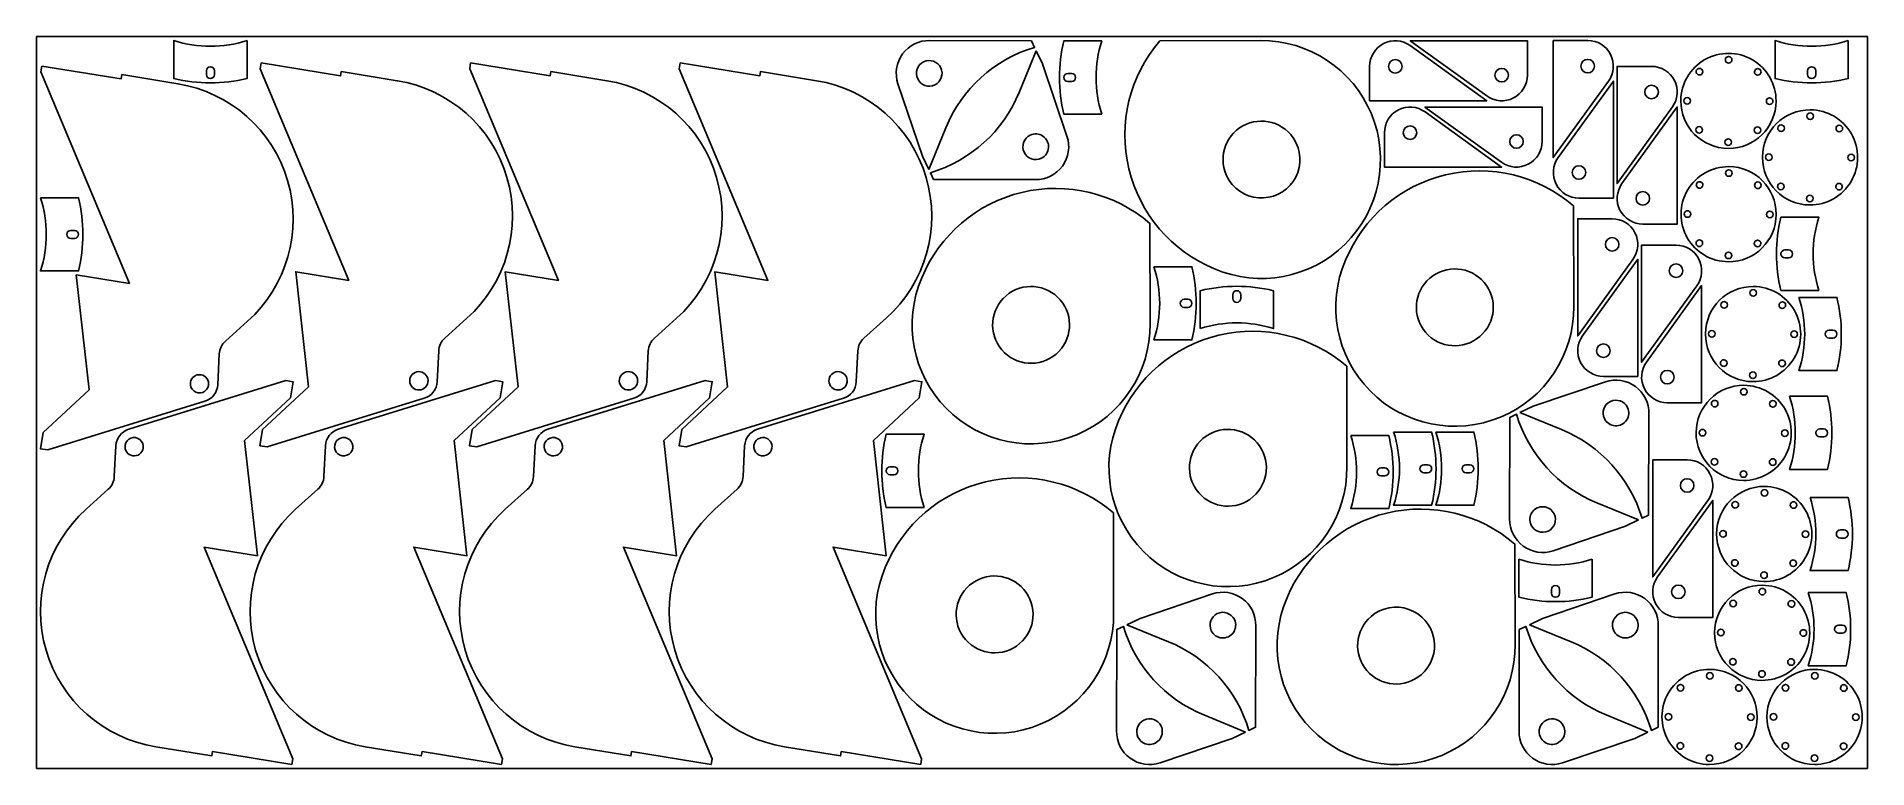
# Model space of a CAD drawing. Header units: metres. Extents: x 0 to 5000, y 0 to 2000.
import ezdxf

# ---------------------------------------------------------------- set-up
doc = ezdxf.new("R2010")
doc.units = ezdxf.units.M

msp = doc.modelspace()

# ---------------------------------------------------------------- linework, layer by layer
msp.add_lwpolyline([(0, 0), (5000, 0), (5000, 2000), (0, 2000)], close=True)
for points in [[(574.6, 1989.2, -0.157671), (374.6, 1989.2), (374.6, 1885.3, 0.119322), (574.6, 1885.3)], [(2436.6, 1637.2), (2483.2, 1751, -0.226777), (2725.4, 1970.6), (2716.7, 1988.6), (2439.5, 1989.3, 0.518796), (2352.5, 1870.6), (2419.2, 1673.2)], [(2730, 1961.2), (2683.4, 1847.4, -0.226777), (2441.1, 1627.8), (2449.8, 1609.7), (2727.1, 1609, 0.518796), (2814, 1727.7), (2747.3, 1925.2)], [(2909.2, 1788.2, -0.157671), (2909.2, 1988.2), (2805.3, 1988.2, 0.119322), (2805.3, 1788.2)], [(3216.7, 1365.5, 1.232321), (3342.6, 1989), (3068, 1988.6, 0.511563)], [(3640.6, 1918.6), (3640.6, 1824.6), (3960.6, 1824.6), (3751.5, 1975.4, 0.611602)], [(4071.3, 1894.6), (4071.3, 1988.6), (3751.3, 1988.6), (3960.4, 1837.8, 0.611602)], [(4236.2, 1989.3), (4142.2, 1989.3), (4142.2, 1669.3), (4293, 1878.4, 0.611602)], [(4750.6, 1823.6, 1), (4490.6, 1824.8, 1)], [(4947.8, 1989.2, -0.157671), (4747.8, 1989.2), (4747.8, 1885.3, 0.119322), (4947.8, 1885.3)], [(13.8, 1919.5), (11.2, 1903.7), (253.4, 1325.3), (108.3, 1348.9), (143.2, 1034.2), (17.8, 917.8), (10.6, 873.4), (30.3, 870.2), (459.6, 1003.2, 0.314907), (494.7, 1048.4), (498.9, 1132.7, -0.199751), (515.5, 1167.4), (576.2, 1222, 0.62976), (385.8, 1871.1), (232.9, 1896), (230.9, 1884.1)], [(485.6, 1896.4, -1), (463.6, 1896.4), (463.6, 1906.4, -1), (485.6, 1906.4)], [(613, 1927.9), (610.4, 1912.1), (852.6, 1333.7), (707.5, 1357.3), (742.4, 1042.6), (617, 926.2), (609.8, 881.8), (629.5, 878.6), (1058.8, 1011.6, 0.314907), (1093.9, 1056.8), (1098.1, 1141.1, -0.199751), (1114.7, 1175.8), (1175.4, 1230.4, 0.62976), (985, 1879.5), (832.1, 1904.4), (830.1, 1892.5)], [(1185.4, 1927.9), (1182.8, 1912.1), (1425, 1333.7), (1279.9, 1357.3), (1314.8, 1042.6), (1189.4, 926.2), (1182.2, 881.8), (1201.9, 878.6), (1631.2, 1011.6, 0.314907), (1666.3, 1056.8), (1670.5, 1141.1, -0.199751), (1687.1, 1175.8), (1747.8, 1230.4, 0.62976), (1557.4, 1879.5), (1404.5, 1904.4), (1402.5, 1892.5)], [(1757.8, 1927.9), (1755.2, 1912.1), (1997.4, 1333.7), (1852.3, 1357.3), (1887.2, 1042.6), (1761.8, 926.2), (1754.6, 881.8), (1774.3, 878.6), (2203.6, 1011.6, 0.314907), (2238.7, 1056.8), (2242.9, 1141.1, -0.199751), (2259.5, 1175.8), (2320.2, 1230.4, 0.62976), (2129.8, 1879.5), (1976.9, 1904.4), (1974.9, 1892.5)], [(2453, 1867.8, -1), (2422.6, 1930.9, -1)], [(3729.1, 1918.6, -1), (3692.1, 1918.6, -1)], [(3982.8, 1894.6, -1), (4019.8, 1894.6, -1)], [(4236.2, 1900.8, -1), (4236.2, 1937.8, -1)], [(4410.6, 1918.5), (4316.6, 1918.5), (4316.6, 1598.5), (4467.4, 1807.6, 0.611602)], [(4547.8, 1910.4, -1), (4535, 1897.8, -1)], [(4630.1, 1936.7, -1), (4612.1, 1936.7, -1)], [(4706.8, 1897, -1), (4694.2, 1909.8, -1)], [(4858.8, 1896.4, -1), (4836.8, 1896.4), (4836.8, 1906.4, -1), (4858.8, 1906.4)], [(2816.4, 1877.2, -1), (2816.4, 1899.2), (2826.4, 1899.2, -1), (2826.4, 1877.2)], [(4212.2, 1558.6), (4306.2, 1558.6), (4306.2, 1878.6), (4155.4, 1669.5, 0.611602)], [(4410.6, 1830, -1), (4410.6, 1867, -1)], [(3681, 1737.4), (3681, 1643.4), (4001, 1643.4), (3791.9, 1794.2, 0.611602)], [(4111.7, 1713.4), (4111.7, 1807.4), (3791.7, 1807.4), (4000.8, 1656.6, 0.611602)], [(4386.6, 1487.8), (4480.6, 1487.8), (4480.6, 1807.8), (4329.8, 1598.7, 0.611602)], [(4508.1, 1833.7, -1), (4508.1, 1815.7, -1)], [(4733.1, 1814.7, -1), (4733.1, 1832.7, -1)], [(3425.1, 1732.2, -1), (3265.4, 1595.8, -1)], [(3769.5, 1737.4, -1), (3732.5, 1737.4, -1)], [(4534.4, 1751.4, -1), (4547, 1738.6, -1)], [(4693.4, 1738, -1), (4706.2, 1750.6, -1)], [(4844, 1799.8, 1), (4842.8, 1539.8, 1)], [(4770.6, 1756, -1), (4757.8, 1743.4, -1)], [(4852.9, 1782.3, -1), (4834.9, 1782.3, -1)], [(4929.6, 1742.6, -1), (4917, 1755.4, -1)], [(2713.5, 1730.5, -1), (2744, 1667.5, -1)], [(4023.2, 1713.4, -1), (4060.2, 1713.4, -1)], [(4611.1, 1711.7, -1), (4629.1, 1711.7, -1)], [(4730.9, 1679.3, -1), (4730.9, 1661.3, -1)], [(4955.9, 1660.3, -1), (4955.9, 1678.3, -1)], [(3574.7, 1388.6, 1.232321), (4198.2, 1262.7), (4197.8, 1537.3, 0.511563)], [(4212.2, 1647.1, -1), (4212.2, 1610.1, -1)], [(4621.6, 1644.6, 1), (4620.4, 1384.6, 1)], [(4548.2, 1600.8, -1), (4535.4, 1588.2, -1)], [(4630.5, 1627.1, -1), (4612.5, 1627.1, -1)], [(4707.2, 1587.4, -1), (4694.6, 1600.2, -1)], [(10.6, 1559.4, -0.157671), (10.6, 1359.4), (114.4, 1359.4, 0.119322), (114.4, 1559.4)], [(2417.5, 1340.6, 1.232321), (3041, 1214.7), (3040.6, 1489.3, 0.511563)], [(4386.6, 1576.3, -1), (4386.6, 1539.3, -1)], [(4757.2, 1597, -1), (4769.8, 1584.2, -1)], [(4833.9, 1557.3, -1), (4851.9, 1557.3, -1)], [(4916.2, 1583.6, -1), (4929, 1596.2, -1)], [(4303, 1502.1), (4209, 1502.1), (4209, 1182.1), (4359.8, 1391.2, 0.611602)], [(4508.5, 1524.1, -1), (4508.5, 1506.1, -1)], [(4733.5, 1505.1, -1), (4733.5, 1523.1, -1)], [(4867.6, 1306.2, -0.157671), (4867.6, 1506.2), (4763.7, 1506.2, 0.119322), (4763.7, 1306.2)], [(103.4, 1470.4, -1), (103.4, 1448.4), (93.4, 1448.4, -1), (93.4, 1470.4)], [(4303, 1413.6, -1), (4303, 1450.6, -1)], [(4477.4, 1430.1), (4383.4, 1430.1), (4383.4, 1110.1), (4534.2, 1319.2, 0.611602)], [(4534.8, 1441.8, -1), (4547.4, 1429, -1)], [(4611.5, 1402.1, -1), (4629.5, 1402.1, -1)], [(4693.8, 1428.4, -1), (4706.6, 1441, -1)], [(4774.8, 1395.2, -1), (4774.8, 1417.2), (4784.8, 1417.2, -1), (4784.8, 1395.2)], [(3051.4, 1371, -0.157671), (3051.4, 1171), (3155.2, 1171, 0.119322), (3155.2, 1371)], [(3941.4, 1180.2, -1), (3805, 1339.9, -1)], [(4279, 1071.4), (4373, 1071.4), (4373, 1391.4), (4222.2, 1182.3, 0.611602)], [(4477.4, 1341.6, -1), (4477.4, 1378.6, -1)], [(2784.2, 1132.2, -1), (2647.8, 1291.9, -1)], [(3177.8, 1201.8, -0.157671), (3377.8, 1201.8), (3377.8, 1305.6, 0.119322), (3177.8, 1305.6)], [(3266.8, 1294.6, -1), (3288.8, 1294.6), (3288.8, 1284.6, -1), (3266.8, 1284.6)], [(4453.4, 999.4), (4547.4, 999.4), (4547.4, 1319.4), (4396.6, 1110.3, 0.611602)], [(4688.4, 1317, 1), (4687.2, 1057, 1)], [(4697.3, 1299.5, -1), (4679.3, 1299.5, -1)], [(3144.2, 1282, -1), (3144.2, 1260), (3134.2, 1260, -1), (3134.2, 1282)], [(4615, 1273.2, -1), (4602.2, 1260.6, -1)], [(4774, 1259.8, -1), (4761.4, 1272.6, -1)], [(4813, 1287, -0.157671), (4813, 1087), (4916.8, 1087, 0.119322), (4916.8, 1287)], [(2955.1, 950.2, 1.232321), (3578.6, 824.3), (3578.2, 1098.9, 0.511563)], [(4279, 1159.9, -1), (4279, 1122.9, -1)], [(4575.3, 1196.5, -1), (4575.3, 1178.5, -1)], [(4800.3, 1177.5, -1), (4800.3, 1195.5, -1)], [(4905.8, 1198, -1), (4905.8, 1176), (4895.8, 1176, -1), (4895.8, 1198)], [(4601.6, 1114.2, -1), (4614.2, 1101.4, -1)], [(4760.6, 1100.8, -1), (4773.4, 1113.4, -1)], [(697.4, 10.6), (699.9, 26.4), (457.8, 604.8), (602.9, 581.2), (568, 895.9), (693.3, 1012.3), (700.6, 1056.7), (680.8, 1059.9), (251.6, 926.9, 0.314907), (216.5, 881.7), (212.2, 797.4, -0.199751), (195.7, 762.7), (134.9, 708.1, 0.62976), (325.3, 59), (478.3, 34.1), (480.2, 46)], [(420.1, 1055, -1), (469.5, 1046.9, -1)], [(1269.8, 10.6), (1272.3, 26.4), (1030.2, 604.8), (1175.3, 581.2), (1140.4, 895.9), (1265.7, 1012.3), (1273, 1056.7), (1253.2, 1059.9), (824, 926.9, 0.314907), (788.9, 881.7), (784.6, 797.4, -0.199751), (768.1, 762.7), (707.3, 708.1, 0.62976), (897.7, 59), (1050.7, 34.1), (1052.6, 46)], [(1019.3, 1063.4, -1), (1068.7, 1055.3, -1)], [(1842.2, 10.6), (1844.7, 26.4), (1602.6, 604.8), (1747.7, 581.2), (1712.8, 895.9), (1838.1, 1012.3), (1845.4, 1056.7), (1825.6, 1059.9), (1396.4, 926.9, 0.314907), (1361.3, 881.7), (1357, 797.4, -0.199751), (1340.5, 762.7), (1279.7, 708.1, 0.62976), (1470.1, 59), (1623.1, 34.1), (1625, 46)], [(1591.7, 1063.4, -1), (1641.1, 1055.3, -1)], [(2414.6, 10.6), (2417.1, 26.4), (2175, 604.8), (2320.1, 581.2), (2285.2, 895.9), (2410.5, 1012.3), (2417.8, 1056.7), (2398, 1059.9), (1968.8, 926.9, 0.314907), (1933.7, 881.7), (1929.4, 797.4, -0.199751), (1912.9, 762.7), (1852.1, 708.1, 0.62976), (2042.5, 59), (2195.5, 34.1), (2197.4, 46)], [(2164.1, 1063.4, -1), (2213.5, 1055.3, -1)], [(4051.2, 972.4), (4165, 925.8, -0.226777), (4384.6, 683.5), (4402.6, 692.2), (4403.3, 969.5, 0.518796), (4284.6, 1056.4), (4087.2, 989.7)], [(4453.4, 1087.9, -1), (4453.4, 1050.9, -1)], [(4678.3, 1074.5, -1), (4696.3, 1074.5, -1)], [(4281.8, 955.9, -1), (4344.9, 986.4, -1)], [(4662.8, 1047, 1), (4661.6, 787, 1)], [(4589.4, 1003.2, -1), (4576.6, 990.6, -1)], [(4671.7, 1029.5, -1), (4653.7, 1029.5, -1)], [(4748.4, 989.8, -1), (4735.8, 1002.6, -1)], [(4787.4, 1017, -0.157671), (4787.4, 817), (4891.2, 817, 0.119322), (4891.2, 1017)], [(4375.2, 679), (4261.4, 725.6, -0.226777), (4041.8, 967.8), (4023.7, 959.1), (4023, 681.9, 0.518796), (4141.7, 594.9), (4339.2, 661.6)], [(291.1, 875.2, -1), (241.7, 883.2, -1)], [(863.5, 875.2, -1), (814.1, 883.2, -1)], [(1435.9, 875.2, -1), (1386.5, 883.2, -1)], [(2008.3, 875.2, -1), (1958.9, 883.2, -1)], [(2424, 713.4, -0.157671), (2424, 913.4), (2320.1, 913.4, 0.119322), (2320.1, 713.4)], [(3321.8, 741.8, -1), (3185.4, 901.5, -1)], [(3589, 910.2, -0.157671), (3589, 710.2), (3692.8, 710.2, 0.119322), (3692.8, 910.2)], [(3706.2, 919, -0.157671), (3706.2, 719), (3810, 719, 0.119322), (3810, 919)], [(3821.4, 919, -0.157671), (3821.4, 719), (3925.2, 719, 0.119322), (3925.2, 919)], [(4549.7, 926.5, -1), (4549.7, 908.5, -1)], [(4774.7, 907.5, -1), (4774.7, 925.5, -1)], [(4880.2, 928, -1), (4880.2, 906), (4870.2, 906, -1), (4870.2, 928)], [(2331.2, 802.4, -1), (2331.2, 824.4), (2341.2, 824.4, -1), (2341.2, 802.4)], [(3681.8, 821.2, -1), (3681.8, 799.2), (3671.8, 799.2, -1), (3671.8, 821.2)], [(3799, 830, -1), (3799, 808), (3789, 808, -1), (3789, 830)], [(3914.2, 830, -1), (3914.2, 808), (3904.2, 808, -1), (3904.2, 830)], [(4507.8, 843.3), (4413.8, 843.3), (4413.8, 523.3), (4564.6, 732.4, 0.611602)], [(4576, 844.2, -1), (4588.6, 831.4, -1)], [(4652.7, 804.5, -1), (4670.7, 804.5, -1)], [(4735, 830.8, -1), (4747.8, 843.4, -1)], [(2317.9, 549.4, 1.232321), (2941.4, 423.5), (2941, 698.1, 0.511563)], [(4507.8, 754.8, -1), (4507.8, 791.8, -1)], [(4718.8, 770.6, 1), (4717.6, 510.6, 1)], [(4727.7, 753.1, -1), (4709.7, 753.1, -1)], [(3414.3, 464.2, 1.232321), (4037.8, 338.3), (4037.4, 612.9, 0.511563)], [(4144.5, 695.4, -1), (4081.5, 665, -1)], [(4483.8, 412.6), (4577.8, 412.6), (4577.8, 732.6), (4427, 523.5, 0.611602)], [(4645.4, 726.8, -1), (4632.6, 714.2, -1)], [(4804.4, 713.4, -1), (4791.8, 726.2, -1)], [(4843.4, 740.6, -0.157671), (4843.4, 540.6), (4947.2, 540.6, 0.119322), (4947.2, 740.6)], [(4605.7, 650.1, -1), (4605.7, 632.1, -1)], [(4936.2, 651.6, -1), (4936.2, 629.6), (4926.2, 629.6, -1), (4926.2, 651.6)], [(4830.7, 631.1, -1), (4830.7, 649.1, -1)], [(4248.2, 571.6, -0.157671), (4048.2, 571.6), (4048.2, 467.7, 0.119322), (4248.2, 467.7)], [(4632, 567.8, -1), (4644.6, 555, -1)], [(4791, 554.4, -1), (4803.8, 567, -1)], [(2684.6, 341, -1), (2548.2, 500.7, -1)], [(4483.8, 501.1, -1), (4483.8, 464.1, -1)], [(4713.2, 500.6, 1), (4712, 240.6, 1)], [(4708.7, 528.1, -1), (4726.7, 528.1, -1)], [(2977.6, 392.8), (3091.4, 346.2, -0.226777), (3311, 103.9), (3329, 112.6), (3329.7, 389.9, 0.518796), (3211, 476.8), (3013.6, 410.1)], [(4076.8, 392.8), (4190.6, 346.2, -0.226777), (4410.2, 103.9), (4428.2, 112.6), (4428.9, 389.9, 0.518796), (4310.2, 476.8), (4112.8, 410.1)], [(4159.2, 478.8, -1), (4137.2, 478.8), (4137.2, 488.8, -1), (4159.2, 488.8)], [(4639.8, 456.8, -1), (4627, 444.2, -1)], [(4722.1, 483.1, -1), (4704.1, 483.1, -1)], [(4798.8, 443.4, -1), (4786.2, 456.2, -1)], [(4838.6, 480.6, -0.157671), (4838.6, 280.6), (4942.4, 280.6, 0.119322), (4942.4, 480.6)], [(3208.2, 376.3, -1), (3271.3, 406.8, -1)], [(3781, 255.8, -1), (3644.6, 415.5, -1)], [(4307.4, 376.3, -1), (4370.5, 406.8, -1)], [(3301.6, 99.4), (3187.8, 146, -0.226777), (2968.2, 388.2), (2950.1, 379.5), (2949.4, 102.3, 0.518796), (3068.1, 15.3), (3265.6, 82)], [(4400.8, 99.4), (4287, 146, -0.226777), (4067.4, 388.2), (4049.3, 379.5), (4048.6, 102.3, 0.518796), (4167.3, 15.3), (4364.8, 82)], [(4600.1, 380.1, -1), (4600.1, 362.1, -1)], [(4825.1, 361.1, -1), (4825.1, 379.1, -1)], [(4931.4, 391.6, -1), (4931.4, 369.6), (4921.4, 369.6, -1), (4921.4, 391.6)], [(4626.4, 297.8, -1), (4639, 285, -1)], [(4569.6, 270.6, 1), (4568.4, 10.6, 1)], [(4578.5, 253.1, -1), (4560.5, 253.1, -1)], [(4703.1, 258.1, -1), (4721.1, 258.1, -1)], [(4856.4, 270.6, 1), (4855.2, 10.6, 1)], [(4785.4, 284.4, -1), (4798.2, 297, -1)], [(4865.3, 253.1, -1), (4847.3, 253.1, -1)], [(4496.2, 226.8, -1), (4483.4, 214.2, -1)], [(4655.2, 213.4, -1), (4642.6, 226.2, -1)], [(4783, 226.8, -1), (4770.2, 214.2, -1)], [(4942, 213.4, -1), (4929.4, 226.2, -1)], [(4456.5, 150.1, -1), (4456.5, 132.1, -1)], [(4743.3, 150.1, -1), (4743.3, 132.1, -1)], [(3070.9, 115.8, -1), (3007.9, 85.4, -1)], [(4170.1, 115.8, -1), (4107.1, 85.4, -1)], [(4681.5, 131.1, -1), (4681.5, 149.1, -1)], [(4968.3, 131.1, -1), (4968.3, 149.1, -1)], [(4482.8, 67.8, -1), (4495.4, 55, -1)], [(4641.8, 54.4, -1), (4654.6, 67, -1)], [(4769.6, 67.8, -1), (4782.2, 55, -1)], [(4928.6, 54.4, -1), (4941.4, 67, -1)], [(4559.5, 28.1, -1), (4577.5, 28.1, -1)], [(4846.3, 28.1, -1), (4864.3, 28.1, -1)]]:
    msp.add_lwpolyline(points, format="xyb", close=True)

doc.saveas('drawing.dxf')
